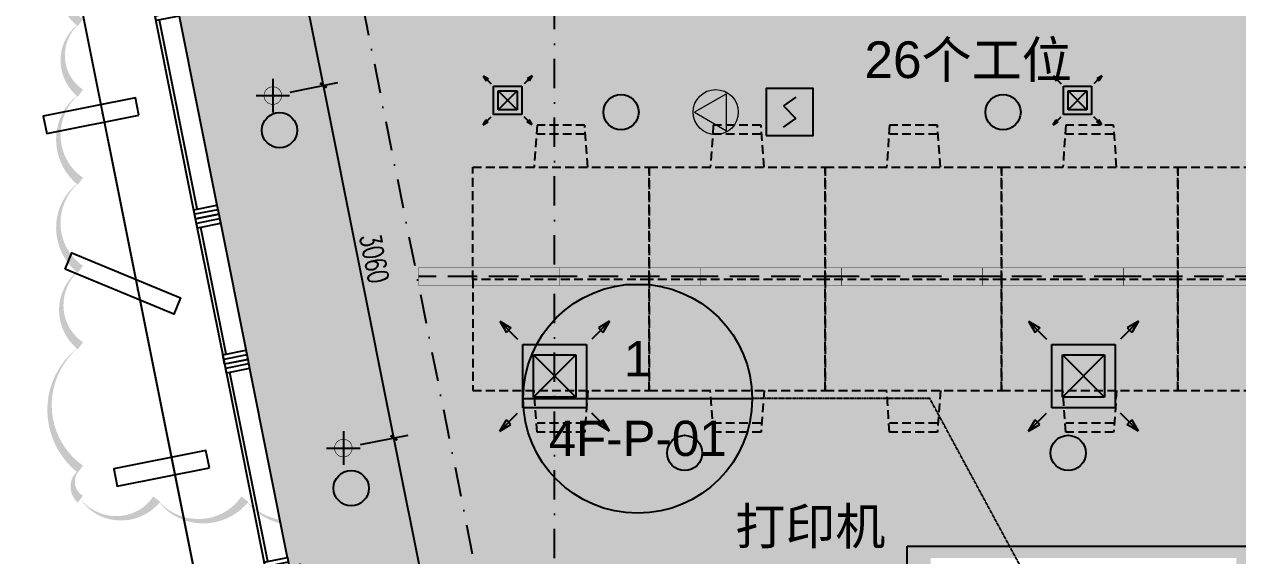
# Model space of a CAD drawing. Extents: x -354516 to 794396, y -401250 to -150594.
# Drawn here: x -34513 to -24188, y -329425 to -324902 of the extents above; entities that cross this region are included whole.
import ezdxf
from ezdxf.enums import TextEntityAlignment as Align

# ---------------------------------------------------------------- set-up
doc = ezdxf.new("R2010")
doc.units = 0
doc.header["$LTSCALE"] = 1000
doc.header["$MEASUREMENT"] = 0
for name, pattern in [('$0$HIDDEN', [0.375, 0.25, -0.125, 0, 0]), ('DASH', [0.35, 0.25, -0.1]), ('DASHDOT2', [0.5, 0.25, -0.125, 0, -0.125]), ('DOTE', [2.42, 2, -0.2, 0.02, -0.2])]:
    doc.linetypes.add(name, pattern=pattern)
for name, color, linetype in [('0-吊顶', 6, 'Continuous'), ('0-房间名称', 2, 'Continuous'), ('0-火灾自动报警', 1, 'Continuous'), ('0-灯具1', 40, 'Continuous'), ('0-灯具修改0109', 140, 'Continuous'), ('A-轴线1', 1, 'DOTE'), ('an-wall', 4, 'Continuous'), ('an-wndw', 2, 'Continuous'), ('an-wndw-mull-h', 2, 'Continuous'), ('BPM', 4, 'Continuous'), ('LINE', 11, 'Continuous'), ('M-DUCT-S-DIFF', 6, 'DASH'), ('P-完成面', 4, 'Continuous'), ('PUB_DIM', 3, 'Continuous'), ('S-PLT', 30, 'Continuous'), ('SEE', 5, 'Continuous'), ('WALL', 2, 'Continuous'), ('WINDOW', 4, 'Continuous'), ('墙体', 7, 'Continuous'), ('家具1', 61, 'Continuous')]:
    doc.layers.add(name, color=color, linetype=linetype)
doc.layers.add('0-地面材质_material hatch', color=251, linetype='Continuous', transparency=0.3)
doc.layers.add('DIM_MODI-天花修改', color=3, linetype='Continuous', plot=False)
doc.styles.add('510p-03$0$Arial_2', font='arial.ttf', dxfattribs={"height": 6.392964})
doc.styles.add('510p-04$0$Arial_2', font='arial.ttf', dxfattribs={"height": 6.392964})
doc.styles.add('510p-05$0$Arial_2', font='arial.ttf', dxfattribs={"height": 6.392964})
doc.styles.add('DIM_FONT', font='SIMPLEX', dxfattribs={"width": 0.7, "bigfont": 'GBCBIG'})
doc.dimstyles.new('_TCH_ARCH&&50', dxfattribs={"dimscale": 0.5, "dimtxt": 350, "dimasz": 100, "dimexe": 250, "dimexo": 300, "dimgap": 100, "dimtad": 1, "dimdec": 0, "dimzin": 0, "dimdsep": 46, "dimtxsty": 'DIM_FONT', "dimblk": 'ARCHTICK', "dimcen": 0.09, "dimclrd": 3, "dimclre": 3, "dimclrt": 7, "dimazin": 2, "dimtfac": 1, "dimtdec": 0, "dimtix": 1, "dimtmove": 2, "dimatfit": 3, "dimfxl": 0, "dimtolj": 1, "dimtzin": 0, "dimarcsym": 0})

# ---------------------------------------------------------------- blocks, each defined once
blk = doc.blocks.new('A$C4BD07983')
at = {"layer": 'an-wndw-mull-h'}
blk.add_line((0, 0), (0, 200), dxfattribs=at)
blk.add_lwpolyline([(40, 200), (-40, 200), (-40, 0), (40, 0)], close=True, dxfattribs=at)
blk = doc.blocks.new('UBB side window')
at = {"layer": 'SEE'}
blk.add_lwpolyline([(498339312, 3089844226), (498338991, 3089842617)], dxfattribs=at)
at = {"layer": 'WINDOW'}
for points in [[(498339158, 3089842584), (498339479, 3089844192)], [(498339171, 3089842500), (498339524, 3089844265)]]:
    blk.add_lwpolyline(points, dxfattribs=at)
at = {"rotation": 258.6900676666284}
for p in [(498339320, 3089844265), (498338983, 3089842578)]:
    blk.add_blockref('A$C4BD07983', p, dxfattribs=at)
blk = doc.blocks.new('ubb glaz 2')
at = {"layer": 'an-wall'}
for points in [[(498274741, 3089861082), (498274712, 3089861230), (498273927, 3089861073), (498273957, 3089860926), (498274741, 3089861082)], [(498274113, 3089859771), (498274170, 3089859910), (498275094, 3089859529), (498275037, 3089859390), (498274113, 3089859771)], [(498275341, 3089858082), (498275312, 3089858230), (498274527, 3089858073), (498274557, 3089857926), (498275341, 3089858082)], [(498274713, 3089856771), (498274770, 3089856910), (498275694, 3089856529), (498275637, 3089856390), (498274713, 3089856771)]]:
    blk.add_lwpolyline(points, dxfattribs=at)
blk.add_lwpolyline([(498275824, 3089857200), (498276071, 3089855965), (498276365, 3089856024), (498276118, 3089857259)], close=True, dxfattribs=at)
blk.add_point((498274432, 3089861097), dxfattribs=at)
at = {"layer": 'an-wndw'}
for points in [[(498275471, 3089858965), (498275224, 3089860200)], [(498275420, 3089860239), (498275667, 3089859004)], [(498275484, 3089859049), (498275269, 3089860127)]]:
    blk.add_lwpolyline(points, dxfattribs=at)
for p in [(498274732, 3089859597), (498275032, 3089858097), (498275332, 3089856597)]:
    blk.add_point(p, dxfattribs=at)
at = {"layer": 'an-wndw', "xscale": -1}
for p in [(996614395, 17700), (996614995, 14700)]:
    blk.add_blockref('UBB side window', p, dxfattribs=at)
at = {"layer": 'an-wndw-mull-h', "xscale": -1, "rotation": 101.3099323333716}
for p in [(498275428, 3089860200), (498275659, 3089859043)]:
    blk.add_blockref('A$C4BD07983', p, dxfattribs=at)
blk = doc.blocks.new('PFV1')
at = {"color": 0, "linetype": 'ByBlock', "lineweight": -2}
for p, q in [((-9, 246), (-256, -179)), ((236, -180), (-9, 246)), ((-256, -179), (236, -180))]:
    blk.add_line(p, q, dxfattribs=at)
blk.add_circle((-9, -38), 300, dxfattribs=at)
blk = doc.blocks.new('510p-03$0$SameDrawingTag')
blk.add_line((-6.5, 0), (6.5, 0))
blk.add_circle((0, 0), 6.5)
at = {"style": '510p-03$0$Arial_2'}
blk.add_attdef('DWG#', text='', height=2.5, dxfattribs=at).set_placement((0, 3.25), align=Align.MIDDLE_CENTER)
blk = doc.blocks.new('TJ-FK1')
at = {"color": 95}
for p, q in [((-1.299, 1.299), (-1.034, 1.14)), ((-1.299, 1.299), (-0.875, 0.875)), ((-1.299, 1.299), (-1.14, 1.034)), ((1.299, 1.299), (0.875, 0.875)), ((1.299, 1.299), (1.034, 1.14)), ((1.299, 1.299), (1.14, 1.034)), ((-1.14, 1.034), (-1.034, 1.14)), ((1.14, 1.034), (1.034, 1.14)), ((-1.299, -1.299), (-0.875, -0.875)), ((-1.299, -1.299), (-1.14, -1.034)), ((-1.299, -1.299), (-1.034, -1.14)), ((-1.14, -1.034), (-1.034, -1.14)), ((1.299, -1.299), (0.875, -0.875)), ((1.14, -1.034), (1.034, -1.14)), ((1.299, -1.299), (1.034, -1.14)), ((1.299, -1.299), (1.14, -1.034))]:
    blk.add_line(p, q, dxfattribs=at)
for p, q in [((-0.75, 0.75), (0.75, 0.75)), ((-0.75, -0.75), (-0.75, 0.75)), ((0.75, 0.75), (0.75, -0.75)), ((-0.5, -0.5), (-0.5, 0.5)), ((-0.5, 0.5), (0.5, 0.5)), ((0.5, 0.5), (0.5, -0.5)), ((0.5, -0.5), (-0.5, -0.5)), ((0.75, -0.75), (-0.75, -0.75))]:
    blk.add_line(p, q)
at = {"color": 251}
for p, q in [((-0.5, -0.5), (0.5, 0.5)), ((0.5, -0.5), (-0.5, 0.5))]:
    blk.add_line(p, q, dxfattribs=at)
blk.add_point((0, 0))
blk = doc.blocks.new('$TwtSys$00000128')
h = blk.add_hatch(color=8)
h.dxf.hatch_style = 1
edge = h.paths.add_edge_path()
edge.add_arc((0, 0), 1, 0, 360)
blk.add_circle((0, 0, 0), 1)
blk = doc.blocks.new('sdhdfhfdhfhfgffff')
at = {"layer": '0-灯具1'}
for points in [[(0, 143), (0, -143)], [(-143, 0), (143, 0)]]:
    blk.add_lwpolyline(points, dxfattribs=at)
at = {"layer": '0-灯具1', "const_width": 5}
for points in [[(0, 75, 1), (0, -75, 7.992133)], [(0, 75, -1), (0, -75, -7.992133)]]:
    blk.add_lwpolyline(points, format="xyb", dxfattribs=at)
blk = doc.blocks.new('A$C21183209')
at = {"layer": '0-灯具1', "color": 3, "linetype": 'DASH'}
blk.add_line((0, 75), (1200, 75), dxfattribs=at)
at = {"layer": '0-灯具1', "const_width": 5}
blk.add_lwpolyline([(0, 0), (1200, 0), (1200, 150), (0, 150)], close=True, dxfattribs=at)
blk = doc.blocks.new('YG')
at = {"layer": 'BPM', "color": 6, "ltscale": 2}
for p, q in [((53, 328), (-53, 253)), ((-53, 253), (53, 147)), ((-53, 72), (53, 147))]:
    blk.add_line(p, q, dxfattribs=at)
at = {"layer": 'BPM'}
blk.add_lwpolyline([(-200, 0), (200, 0), (200, 400), (-200, 400)], close=True, dxfattribs=at)
blk = doc.blocks.new('GRID')
at = {"layer": '墙体', "color": 250, "linetype": 'DASHDOT2', "lineweight": -3}
for p, q in [((6675.2, 78432), (23393.5, -5159.7)), ((11936.4, 36586.5), (11936.4, 72586.5))]:
    blk.add_line(p, q, dxfattribs=at)
blk = doc.blocks.new('_ArchTick')
at = {"color": 0, "linetype": 'ByBlock', "const_width": 0.4}
blk.add_lwpolyline([(-0.5, -0.5), (0.5, 0.5)], dxfattribs=at)
blk = doc.blocks.new('*D364')
at = {"layer": 'Defpoints', "color": 0}
for p in [(-31368, -328422), (-31798, -328508), (-31198, -331508)]:
    blk.add_point(p, dxfattribs=at)
at = {"layer": 'PUB_DIM', "color": 3, "lineweight": -2}
for p, q in [((-31651, -328479), (-31246, -328398)), ((-30768, -331422), (-31368, -328422)), ((-31051, -331479), (-30646, -331398))]:
    blk.add_line(p, q, dxfattribs=at)
at = {"layer": 'PUB_DIM', "color": 3, "lineweight": -2, "xscale": 50, "yscale": 50, "zscale": 50}
for p, rotation in [((-31368, -328422), 101.3097601559063), ((-30768, -331422), 281.3097601559064)]:
    blk.add_blockref('_ArchTick', p, dxfattribs=dict(at, rotation=rotation))
at = {"layer": 'PUB_DIM', "color": 7, "insert": (-30933, -329895), "char_height": 175, "attachment_point": 5, "rotation": 281.3098, "style": 'DIM_FONT'}
blk.add_mtext('\\A1;3060', dxfattribs=at)
blk = doc.blocks.new('*D365')
at = {"layer": 'Defpoints', "color": 0}
for p in [(-31968, -325422), (-32398, -325508), (-31798, -328508)]:
    blk.add_point(p, dxfattribs=at)
at = {"layer": 'PUB_DIM', "color": 3, "lineweight": -2}
for p, q in [((-32251, -325479), (-31846, -325398)), ((-31368, -328422), (-31968, -325422)), ((-31651, -328479), (-31246, -328398))]:
    blk.add_line(p, q, dxfattribs=at)
at = {"layer": 'PUB_DIM', "color": 3, "lineweight": -2, "xscale": 50, "yscale": 50, "zscale": 50}
for p, rotation in [((-31968, -325422), 101.3097601559063), ((-31368, -328422), 281.3097601559064)]:
    blk.add_blockref('_ArchTick', p, dxfattribs=dict(at, rotation=rotation))
at = {"layer": 'PUB_DIM', "color": 7, "insert": (-31533, -326895), "char_height": 175, "attachment_point": 5, "rotation": 281.3098, "style": 'DIM_FONT'}
blk.add_mtext('\\A1;3060', dxfattribs=at)
blk = doc.blocks.new('*D366')
at = {"layer": 'Defpoints', "color": 0}
for p in [(-32568, -322422), (-32998, -322508), (-32398, -325508)]:
    blk.add_point(p, dxfattribs=at)
at = {"layer": 'PUB_DIM', "color": 3, "lineweight": -2}
for p, q in [((-32851, -322479), (-32446, -322398)), ((-31968, -325422), (-32568, -322422)), ((-32251, -325479), (-31846, -325398))]:
    blk.add_line(p, q, dxfattribs=at)
at = {"layer": 'PUB_DIM', "color": 3, "lineweight": -2, "xscale": 50, "yscale": 50, "zscale": 50}
for p, rotation in [((-32568, -322422), 101.3097601559063), ((-31968, -325422), 281.3097601559064)]:
    blk.add_blockref('_ArchTick', p, dxfattribs=dict(at, rotation=rotation))
at = {"layer": 'PUB_DIM', "color": 7, "insert": (-32133, -323895), "char_height": 175, "attachment_point": 5, "rotation": 281.3098, "style": 'DIM_FONT'}
blk.add_mtext('\\A1;3060', dxfattribs=at)
blk = doc.blocks.new('510p-04$0$material tag')
blk = doc.blocks.new('510p-05$0$material tag')

msp = doc.modelspace()

# ---------------------------------------------------------------- hatches: boundary and pattern name
at = {"layer": '0-地面材质_material hatch'}
h = msp.add_hatch(dxfattribs=at)
h.set_pattern_fill('AR-CONC', color=256, scale=75)
h.set_pattern_definition([(50, (-498310856.17, -3090192758), (537.94513695, -47.06410124), [56.25, -618.75]), (355, (-498310856.17, -3090192758), (-104.06350021, 564.144100275), [45, -495]), (100.45144446, (-498310811.34, -3090192761.9), (433.881635045, 517.07999323), [47.805144, -525.856584]), (46.1842, (-498310856.17, -3090192608), (800.430998, -124.1394606), [84.375, -928.125]), (96.63563549, (-498310789.5, -3090192618.35), (700.99645926, 730.58895058), [71.7077565, -788.78532]), (351.18416399, (-498310856.2, -3090192608), (700.9964588, 730.5889502), [67.5, -742.50000075]), (21, (-498310781.17, -3090192645.5), (447.68028909, -301.964168), [56.25, -618.75]), (326, (-498310781.17, -3090192645.5), (182.48649894, 543.86253379), [45, -495]), (71.45144474, (-498310743.86, -3090192670.66), (630.16678255, 241.898364605), [47.8051425, -525.856584]), (37.5, (-498310856.17, -3090192758), (9.119891488, 249.670390373), [0, -489, 0, -502.5, 0, -496.875]), (7.5, (-498310856.17, -3090192758), (197.302153082, 295.808783912), [0, -286.5, 0, -477.75, 0, -189.375]), (327.5, (-498311023.42, -3090192758), (400.366827129, -16.916153801), [0, -187.5, 0, -585, 0, -776.25]), (317.5, (-498311098.4, -3090192758), (437.389627007, 75.07873675), [0, -243.75, 0, -388.5, 0, -551.25])])
h.paths.add_polyline_path([(-16522.9, -329544.6), (-16508.9, -329344.6), (-15889.3, -329344.6), (-15889.3, -328866.2), (-22327.6, -318465.2), (-34004.7, -317221.2), (-35181.4, -317456.5), (-34961.1, -318557.9), (-34470.8, -318459.8), (-34059, -320519), (-33960.9, -320499.4), (-33713.9, -321734.4), (-33812, -321754), (-33459, -323519), (-33360.9, -323499.4), (-33113.9, -324734.4), (-33212, -324754), (-32259, -329519), (-32160.9, -329499.4), (-32050.9, -330049.5), (-26800, -330049.5), (-26800, -329358.3), (-18008.9, -329344.6), (-18022.9, -329544.6)])
at = {"layer": 'WALL'}
h = msp.add_hatch(color=250, dxfattribs=at)
h.dxf.hatch_style = 1
h.paths.add_polyline_path([(-26800, -329444.6), (-24200, -329444.6), (-24200, -330050), (-26800, -330050)], flags=16)
h.paths.add_polyline_path([(-27000.1, -330250), (-28200, -330250), (-28200, -331000), (-27000.1, -331000)], flags=16)
h.paths.add_polyline_path([(-26350, -336650), (-26350, -336750), (-26800, -336750), (-26800, -336650), (-28200, -336650), (-28200, -334050), (-26900, -334050), (-26900, -333850), (-28200, -333850), (-28200, -331100), (-26900.1, -331100), (-26900.1, -330250), (-21500, -330250), (-21500, -330050), (-24000, -330050), (-24000, -329450), (-20500, -329450), (-20500, -329344.6), (-27000, -329344.6), (-27000, -330050), (-30269.3, -330050), (-30259.5, -330084), (-30252.1, -330150), (-30255.3, -330193.1), (-30269.3, -330250), (-28400, -330250), (-28400, -333650), (-29903.1, -333650), (-30317.2, -331579.4), (-30514, -331615.1), (-30067.1, -333850), (-28400, -333850), (-28400, -336650), (-28949.2, -336650), (-28933.3, -336722.8), (-28934.2, -336785.7), (-28949.2, -336850), (-25250, -336850), (-25250, -336650)])

# ---------------------------------------------------------------- linework, layer by layer
at = {"layer": '0-吊顶', "linetype": 'DASH', "ltscale": 0.01}
msp.add_lwpolyline([(-26007, -329567.9), (-26806.8, -328087.8), (-28318.7, -328087.8)], dxfattribs=at)
at = {"layer": '0-灯具修改0109'}
msp.add_lwpolyline([(-34035.6, -324088.2, 0, 75, 0.5), (-34035.6, -324888.2, 0, 75, 0.5), (-34035.6, -325488.2, 0, 75, 0.5), (-34035.6, -326238.2, 0, 75, 0.5), (-34035.6, -326988.2, 0, 75, 0.5), (-34035.6, -327638.2, 0, 75, 0.5), (-34035.6, -328688.2, 0, 75, 0.5), (-34035.6, -328943.4, 0, 75, 0.5), (-33385.6, -328943.4, 0, 75, 0.5), (-32635.6, -328943.4, 0, 75, 0.5), (-31835.6, -328943.4, 0, 75, 0.5), (-30785.6, -328943.4, 0, 75, 0.5), (-29885.6, -328943.4, 0, 75, 0.5), (-29235.6, -328943.4, 0, 75, 0.5), (-28635.6, -328943.4, 0, 75, 0.5), (-27835.6, -328943.4, 0, 75, 0.5), (-26885.6, -328943.4, 0, 75, 0.5), (-26085.6, -328943.4, 0, 75, 0.5), (-25285.6, -328943.4, 0, 75, 0.5), (-24635.6, -328943.4, 0, 75, 0.5), (-23735.6, -328943.4, 0, 75, 0.5)], format="xyseb", dxfattribs=at)
at = {"layer": 'DIM_MODI-天花修改'}
for points in [[(-24045.6, -327459.5, 0, 75, 0.5), (-24345.6, -327459.5, 0, 75, 0.5), (-25020.6, -327459.5, 0, 75, 0.5), (-25470.6, -327459.5, 0, 75, 0.5), (-25845.6, -327459.5, 0, 75, 0.5), (-26170.6, -327459.5, 0, 75, 0.5), (-26420.6, -327459.5, 0, 75, 0.5), (-27095.6, -327459.5, 0, 75, 0.5), (-27571.2, -327459.5, 0, 75, 0.5), (-27571.2, -327759.5, 0, 75, 0.5), (-27571.2, -328209.5, 0, 75, 0.5), (-27571.2, -328459.5, 0, 75, 0.5), (-27571.2, -328984.5, 0, 75, 0.5), (-27571.2, -329309.5, 0, 75, 0.5), (-27571.2, -329834.5, 0, 75, 0.5), (-27571.2, -330359.5, 0, 75, 0.5), (-27571.2, -330883.7, 0, 75, 0.5), (-27046.2, -330883.7, 0, 75, 0.5), (-26571.2, -330883.7, 0, 75, 0.5), (-26096.2, -330883.7, 0, 75, 0.5), (-25721.2, -330883.7, 0, 75, 0.5), (-25046.2, -330883.7, 0, 75, 0.5), (-24371.2, -330883.7, 0, 75, 0.5), (-23771.2, -330883.7, 0, 75, 0.5)], [(-23886.3, -328967.3, 0, 75, 0.5), (-24336.3, -328967.3, 0, 75, 0.5), (-24586.3, -328967.3, 0, 75, 0.5), (-24986.3, -328967.3, 0, 75, 0.5), (-25286.3, -328967.3, 0, 75, 0.5), (-25886.3, -328967.3, 0, 75, 0.5), (-26336.3, -328967.3, 0, 75, 0.5), (-26711.3, -328967.3, 0, 75, 0.5), (-26961.3, -328967.3, 0, 75, 0.5), (-27636.3, -328967.3, 0, 75, 0.5), (-27886.3, -328967.3, 0, 75, 0.5), (-28136.3, -328967.3, 0, 75, 0.5), (-28586.3, -328967.3, 0, 75, 0.5), (-28911.3, -328967.3, 0, 75, 0.5), (-29386.3, -328967.3, 0, 75, 0.5), (-29986.3, -328967.3, 0, 75, 0.5), (-30661.3, -328967.3, 0, 75, 0.5), (-31136.3, -328967.3, 0, 75, 0.5), (-31436.3, -328967.3, 0, 75, 0.5), (-31736.3, -328967.3, 0, 75, 0.5), (-31998.9, -328967.3, 0, 75, 0.5), (-31998.9, -329292.3, 0, 75, 0.5), (-31998.9, -329817.3, 0, 75, 0.5)]]:
    msp.add_lwpolyline(points, format="xyseb", dxfattribs=at)
at = {"layer": 'P-完成面'}
msp.add_line((-36348.6, -313150), (-22219.8, -383794), dxfattribs=at)
msp.add_lwpolyline([(-23036.4, -379711.4), (-35478, -317503.4)], dxfattribs=at)
at = {"layer": 'WALL', "color": 0}
for p, q in [((-27000, -329344.6), (-24000, -329344.6)), ((-27000, -330050), (-27000, -329344.6))]:
    msp.add_line(p, q, dxfattribs=at)
at = {"layer": '家具1', "color": 137, "linetype": '$0$HIDDEN', "ltscale": 0.3}
for p, q in [((-30150.1, -325761.6), (-30175.5, -326117.2)), ((-29743.7, -325761.6), (-30150.1, -325761.6)), ((-29718.3, -326117.2), (-29743.7, -325761.6)), ((-28650.1, -325761.6), (-28675.5, -326117.2)), ((-28243.7, -325761.6), (-28650.1, -325761.6)), ((-28218.3, -326117.2), (-28243.7, -325761.6)), ((-27150.1, -325761.6), (-27175.5, -326117.2)), ((-26743.7, -325761.6), (-27150.1, -325761.6)), ((-26718.3, -326117.2), (-26743.7, -325761.6)), ((-25650.1, -325761.6), (-25675.5, -326117.2)), ((-25243.7, -325761.6), (-25650.1, -325761.6)), ((-25218.3, -326117.2), (-25243.7, -325761.6)), ((-29743.7, -325837.8), (-30150.1, -325837.8)), ((-28243.7, -325837.8), (-28650.1, -325837.8)), ((-26743.7, -325837.8), (-27150.1, -325837.8)), ((-25243.7, -325837.8), (-25650.1, -325837.8)), ((-30696.9, -327072.8), (-30696.9, -326117.2)), ((-30696.9, -326117.2), (-29196.9, -326117.2)), ((-29196.9, -327072.8), (-29196.9, -326117.2)), ((-29196.9, -326117.2), (-27696.9, -326117.2)), ((-29196.9, -326117.2), (-29196.9, -327072.8)), ((-29196.9, -327072.8), (-29196.9, -326117.2)), ((-27696.9, -326117.2), (-27696.9, -327072.8)), ((-27696.9, -327072.8), (-27696.9, -326117.2)), ((-27696.9, -326117.2), (-26196.9, -326117.2)), ((-26196.9, -326117.2), (-26196.9, -327072.8)), ((-26196.9, -327072.8), (-26196.9, -326117.2)), ((-26196.9, -326117.2), (-24696.9, -326117.2)), ((-24696.9, -326117.2), (-24696.9, -327072.8)), ((-24696.9, -327072.8), (-24696.9, -326117.2)), ((-24696.9, -326117.2), (-23196.9, -326117.2)), ((-30696.9, -327072.8), (-30696.9, -328017.4)), ((-29196.9, -327072.8), (-30696.9, -327072.8)), ((-29196.9, -327072.8), (-29196.9, -328017.4)), ((-27696.9, -327072.8), (-29196.9, -327072.8)), ((-29196.9, -328017.4), (-29196.9, -327072.8)), ((-29196.9, -327072.8), (-29196.9, -328017.4)), ((-27696.9, -328017.4), (-27696.9, -327072.8)), ((-27696.9, -327072.8), (-27696.9, -328017.4)), ((-26196.9, -327072.8), (-27696.9, -327072.8)), ((-26196.9, -328017.4), (-26196.9, -327072.8)), ((-26196.9, -327072.8), (-26196.9, -328017.4)), ((-24696.9, -327072.8), (-26196.9, -327072.8)), ((-24696.9, -328017.4), (-24696.9, -327072.8)), ((-24696.9, -327072.8), (-24696.9, -328017.4)), ((-23196.9, -327072.8), (-24696.9, -327072.8)), ((-30696.9, -328017.4), (-29196.9, -328017.4)), ((-30150.1, -328373), (-30175.5, -328017.4)), ((-29718.3, -328017.4), (-29743.7, -328373)), ((-29196.9, -328017.4), (-27696.9, -328017.4)), ((-28650.1, -328373), (-28675.5, -328017.4)), ((-28218.3, -328017.4), (-28243.7, -328373)), ((-27696.9, -328017.4), (-26196.9, -328017.4)), ((-27150.1, -328373), (-27175.5, -328017.4)), ((-26718.3, -328017.4), (-26743.7, -328373)), ((-26196.9, -328017.4), (-24696.9, -328017.4)), ((-25650.1, -328373), (-25675.5, -328017.4)), ((-25218.3, -328017.4), (-25243.7, -328373)), ((-24696.9, -328017.4), (-23196.9, -328017.4)), ((-29743.7, -328296.8), (-30150.1, -328296.8)), ((-28243.7, -328296.8), (-28650.1, -328296.8)), ((-26743.7, -328296.8), (-27150.1, -328296.8)), ((-25243.7, -328296.8), (-25650.1, -328296.8)), ((-29743.7, -328373), (-30150.1, -328373)), ((-28243.7, -328373), (-28650.1, -328373)), ((-26743.7, -328373), (-27150.1, -328373)), ((-25243.7, -328373), (-25650.1, -328373))]:
    msp.add_line(p, q, dxfattribs=at)

# ---------------------------------------------------------------- block references
at = {"layer": '0-吊顶'}
ref = msp.add_blockref('510p-03$0$SameDrawingTag', (-29293.7, -328087.8), dxfattribs=dict(at, xscale=150, yscale=150, zscale=150))
ref.add_attrib('DWG#', '1', dxfattribs={"layer": '0', "height": 300, "style": '510p-03$0$Arial_2'}).set_placement((-29293.7, -327748.1), align=Align.MIDDLE_CENTER)
ref.add_attrib('SHT#', '4F-P-01', dxfattribs={"layer": '0', "height": 300, "style": '510p-03$0$Arial_2'}).set_placement((-29293.7, -328425.7), align=Align.MIDDLE_CENTER)
at = {"layer": '0-房间名称'}
ref = msp.add_blockref('510p-05$0$material tag', (-206861.2, -400036.1), dxfattribs=dict(at, xscale=3.125, yscale=3.125, zscale=3.125))
ref.add_attrib('NAME_CN', '26个工位', dxfattribs={"layer": '0', "height": 312.5, "style": '510p-05$0$Arial_2'}).set_placement((-26481.5, -325203.9), align=Align.MIDDLE_CENTER)
ref = msp.add_blockref('510p-04$0$material tag', (-208204, -404005.9), dxfattribs=dict(at, xscale=3.125, yscale=3.125, zscale=3.125))
ref.add_attrib('NAME_CN', '打印机', dxfattribs={"layer": '0', "height": 312.5, "style": '510p-04$0$Arial_2'}).set_placement((-27824.4, -329173.7), align=Align.MIDDLE_CENTER)
at = {"layer": '0-火灾自动报警', "color": 1, "lineweight": 13, "xscale": 0.6400000000000001, "yscale": 0.6400000000000001, "zscale": 0.6400000000000001, "rotation": 90}
msp.add_blockref('PFV1', (-28653.7, -325643.9, 0), dxfattribs=at)
at = {"layer": '0-灯具1'}
for p in [(-32398.1, -325509), (-31798.1, -328509)]:
    msp.add_blockref('sdhdfhfdhfhfgffff', p, dxfattribs=at)
at = {"layer": '0-灯具1', "rotation": 180}
for p in [(-29958.8, -326975), (-28758.8, -326975), (-27558.8, -326975), (-26358.8, -326975), (-25158.8, -326975), (-23958.8, -326975)]:
    msp.add_blockref('A$C21183209', p, dxfattribs=at)
at = {"layer": 'A-轴线1'}
msp.add_blockref('GRID', (-41936.4, -385036.5), dxfattribs=at)
at = {"layer": 'LINE'}
msp.add_blockref('YG', (-28000, -325850), dxfattribs=at)
at = {"layer": 'M-DUCT-S-DIFF', "zscale": 0.8000000000000114, "rotation": 90}
for p, xscale, yscale in [((-30400, -325550), 160, 160), ((-25551, -325550), 160, 160), ((-30000, -327896.2), 360, 360), ((-25500, -327896.2), 360, 360)]:
    msp.add_blockref('TJ-FK1', p, dxfattribs=dict(at, xscale=xscale, yscale=yscale))
at = {"layer": 'P-完成面'}
msp.add_blockref('ubb glaz 2', (-498308278.8, -3090186758), dxfattribs=at)
msp.add_blockref('ubb glaz 2', (-498308278.8, -3090186758), dxfattribs=at)
at = {"layer": 'S-PLT', "xscale": 150.0000015, "yscale": 150.0000015, "zscale": 150.0000015}
for p in [(-29435.1, -325650), (-26184.7, -325650), (-32341.1, -325803.6), (-28894.1, -328550), (-25630.7, -328550), (-31731.5, -328850)]:
    msp.add_blockref('$TwtSys$00000128', p, dxfattribs=at)

# ---------------------------------------------------------------- dimensions: what is measured, and where the dimension line sits
at = {"layer": 'PUB_DIM', "color": 250}
for base, p1, p2, picture, middle in [((-32568.2, -322422.2), (-32398.1, -325508.2), (-32998.1, -322508.2), '*D366', (-32133.4, -323895.3)), ((-31968.2, -325422.2), (-31798.1, -328508.3), (-32398.1, -325508.2), '*D365', (-31533.4, -326895.3)), ((-31368.2, -328422.3), (-31198.1, -331508.3), (-31798.1, -328508.3), '*D364', (-30933.4, -329895.4))]:
    dim = msp.add_linear_dim(base=base, p1=p1, p2=p2, angle=281.30976, text='3060', dimstyle='_TCH_ARCH&&50', dxfattribs=at)
    dim.commit()
    dim.dimension.update_dxf_attribs({"geometry": picture, "text_midpoint": middle})

doc.saveas('drawing.dxf')
